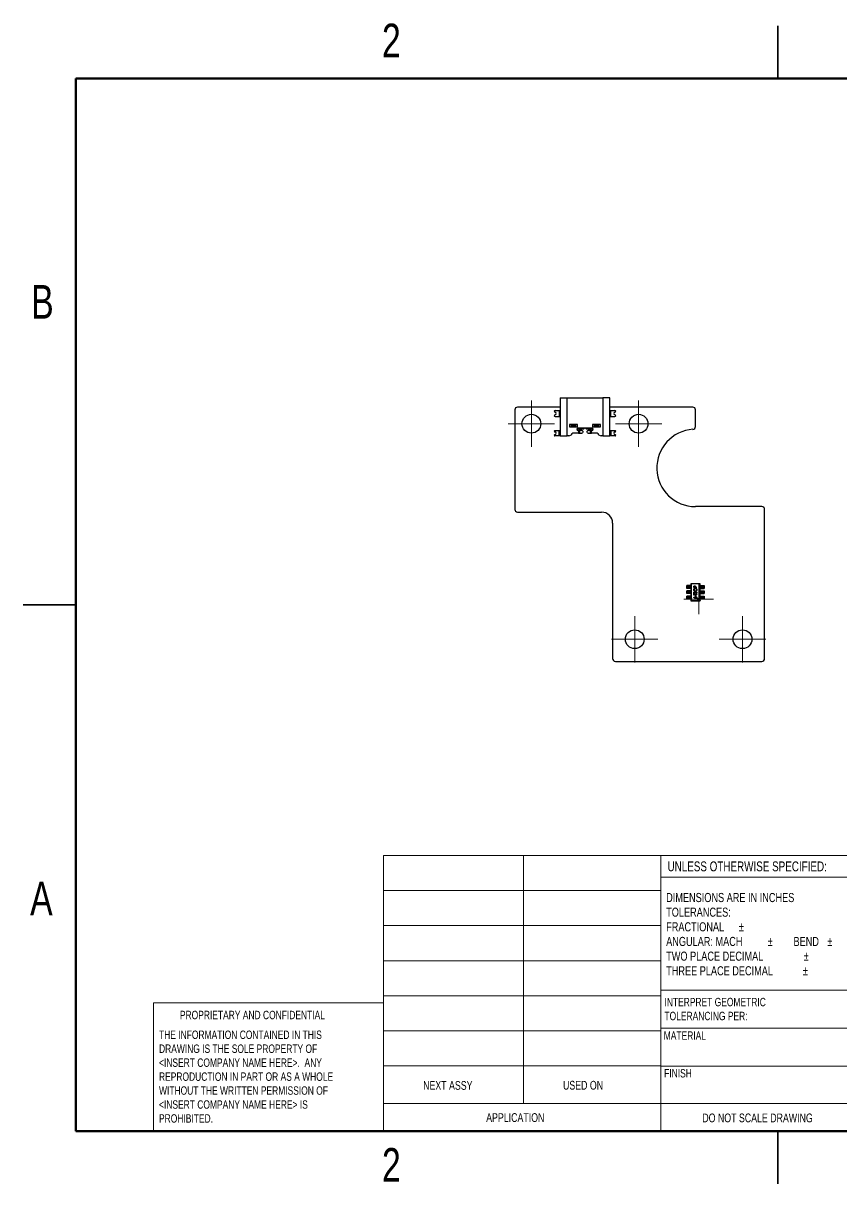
# Model space of a CAD drawing. Header units: millimetres. Extents: x 3 to 276, y 3 to 213.
# Drawn here: x 3.2 to 151.1, y 3.2 to 213.2 of the extents above; entities that cross this region are included whole.
import ezdxf

# ---------------------------------------------------------------- set-up
doc = ezdxf.new("R2010")
doc.units = ezdxf.units.MM
doc.styles.add('SLDTEXTSTYLE0', font='TXT', dxfattribs={"width": 0.75})

# ---------------------------------------------------------------- blocks, each defined once
blk = doc.blocks.new('SW_NOTE_0')
at = {"color": 0, "linetype": 'Continuous', "lineweight": 0, "char_height": 1.524, "attachment_point": 1, "style": 'SLDTEXTSTYLE0'}
for s, insert in [('INTERPRET GEOMETRIC', (0, 1.96)), ('TOLERANCING PER:', (0, -0.56))]:
    blk.add_mtext(s, dxfattribs=dict(at, insert=insert))
blk = doc.blocks.new('SW_NOTE_0_1')
at = {"color": 0, "linetype": 'Continuous', "lineweight": 0, "char_height": 1.651, "attachment_point": 1, "style": 'SLDTEXTSTYLE0'}
for s, insert in [('DIMENSIONS ARE IN INCHES', (0, 2.13)), ('TOLERANCES:', (0, -0.52)), ('FRACTIONAL', (0, -3.17)), ('%%p', (13.15, -3.17)), ('ANGULAR: MACH', (0, -5.82)), ('%%p', (18.37, -5.82)), ('BEND', (23.04, -5.82)), ('%%p', (29.16, -5.82)), ('TWO PLACE DECIMAL', (0, -8.48)), ('%%p', (24.88, -8.48)), ('THREE PLACE DECIMAL', (0, -11.13)), ('%%p', (24.73, -11.13))]:
    blk.add_mtext(s, dxfattribs=dict(at, insert=insert))
blk = doc.blocks.new('SW_NOTE_0_2')
at = {"color": 0, "linetype": 'Continuous', "lineweight": 0, "char_height": 1.524, "attachment_point": 1, "style": 'SLDTEXTSTYLE0'}
for s, insert in [('THE INFORMATION CONTAINED IN THIS', (0, 1.96)), ('DRAWING IS THE SOLE PROPERTY OF', (0, -0.56)), ('<INSERT COMPANY NAME HERE>.  ANY', (0, -3.08)), ('REPRODUCTION IN PART OR AS A WHOLE', (0, -5.61)), ('WITHOUT THE WRITTEN PERMISSION OF', (0, -8.13)), ('<INSERT COMPANY NAME HERE> IS', (0, -10.66)), ('PROHIBITED.', (0, -13.18))]:
    blk.add_mtext(s, dxfattribs=dict(at, insert=insert))
blk = doc.blocks.new('SW_CENTERMARKSYMBOL_0')
at = {"color": 0, "linetype": 'Continuous', "lineweight": 18}
for p, q in [((0, 2.5), (0, 2.675)), ((0, 0), (0, 2.5)), ((-2.5, 0), (-2.675, 0)), ((0, 0), (-2.5, 0)), ((0, 0), (0, -2.5)), ((0, 0), (2.5, 0)), ((2.5, 0), (2.675, 0)), ((0, -2.5), (0, -2.675))]:
    blk.add_line(p, q, dxfattribs=at)
blk = doc.blocks.new('SW_CENTERMARKSYMBOL_1')
at = {"color": 0, "linetype": 'Continuous', "lineweight": 18}
for p, q in [((0, 2.5), (0, 4.2)), ((0, 0), (0, 2.5)), ((-2.5, 0), (-4.2, 0)), ((0, 0), (-2.5, 0)), ((0, 0), (0, -2.5)), ((0, 0), (2.5, 0)), ((2.5, 0), (4.2, 0)), ((0, -2.5), (0, -4.2))]:
    blk.add_line(p, q, dxfattribs=at)
blk = doc.blocks.new('SW_CENTERMARKSYMBOL_2')
at = {"color": 0, "linetype": 'Continuous', "lineweight": 18}
for p, q in [((0, 2.5), (0, 4.2)), ((0, 0), (0, 2.5)), ((-2.5, 0), (-4.2, 0)), ((0, 0), (-2.5, 0)), ((0, 0), (0, -2.5)), ((0, 0), (2.5, 0)), ((2.5, 0), (4.2, 0)), ((0, -2.5), (0, -4.2))]:
    blk.add_line(p, q, dxfattribs=at)
blk = doc.blocks.new('SW_CENTERMARKSYMBOL_3')
at = {"color": 0, "linetype": 'Continuous', "lineweight": 18}
for p, q in [((0, 2.5), (0, 4.2)), ((0, 0), (0, 2.5)), ((-2.5, 0), (-4.2, 0)), ((0, 0), (-2.5, 0)), ((0, 0), (0, -2.5)), ((0, 0), (2.5, 0)), ((2.5, 0), (4.2, 0)), ((0, -2.5), (0, -4.2))]:
    blk.add_line(p, q, dxfattribs=at)
blk = doc.blocks.new('SW_CENTERMARKSYMBOL_4')
at = {"color": 0, "linetype": 'Continuous', "lineweight": 18}
for p, q in [((0, 2.5), (0, 4.2)), ((0, 0), (0, 2.5)), ((-2.5, 0), (-4.2, 0)), ((0, 0), (-2.5, 0)), ((0, 0), (0, -2.5)), ((0, 0), (2.5, 0)), ((2.5, 0), (4.2, 0)), ((0, -2.5), (0, -4.2))]:
    blk.add_line(p, q, dxfattribs=at)

msp = doc.modelspace()

# ---------------------------------------------------------------- linework, layer by layer
at = {"color": 7, "linetype": 'Continuous', "lineweight": 25}
for p, q in [((139.7, 212.72), (139.7, 203.2)), ((139.7, 203.2), (139.7, 212.72)), ((100.36, 145.41), (100.36, 138.51)), ((100.36, 145.41), (101.61, 145.41)), ((101.61, 138.51), (101.61, 145.41)), ((101.61, 145.41), (108.05, 145.41)), ((108.05, 145.41), (108.05, 138.51)), ((109.3, 145.41), (108.05, 145.41)), ((109.3, 138.51), (109.3, 145.41)), ((92.13, 143.21), (92.13, 125.21)), ((100.36, 143.71), (92.63, 143.71)), ((99.26, 142.96), (99.26, 142.95)), ((99.41, 143.11), (100.21, 143.11)), ((100.21, 142.01), (100.21, 143.11)), ((100.21, 143.11), (100.36, 143.11)), ((124.33, 143.71), (109.3, 143.71)), ((109.3, 143.11), (109.45, 143.11)), ((109.45, 143.11), (109.45, 142.01)), ((109.45, 143.11), (110.25, 143.11)), ((110.4, 142.95), (110.4, 142.96)), ((124.83, 140.19), (124.83, 143.21)), ((99.26, 142.16), (99.26, 142.16)), ((99.41, 142.01), (100.21, 142.01)), ((100.36, 142.01), (100.21, 142.01)), ((109.3, 142.01), (109.45, 142.01)), ((109.45, 142.01), (110.25, 142.01)), ((110.4, 142.16), (110.4, 142.16)), ((99.26, 139.33), (99.26, 139.36)), ((99.26, 138.61), (99.26, 138.63)), ((99.36, 139.46), (100.16, 139.46)), ((100.16, 138.51), (100.16, 139.46)), ((100.16, 139.46), (100.36, 139.46)), ((102.04, 140.56), (102.04, 140.16)), ((103.46, 140.56), (102.04, 140.56)), ((102.04, 140.16), (103.46, 140.16)), ((102.47, 138.86), (102.26, 138.65)), ((102.4, 140.16), (102.4, 140.56)), ((102.54, 140.56), (102.54, 140.16)), ((102.68, 140.56), (102.68, 140.16)), ((102.82, 140.16), (102.82, 140.56)), ((103.65, 139.01), (102.82, 139.01)), ((102.96, 140.56), (102.96, 140.16)), ((103.11, 140.56), (103.11, 140.16)), ((103.36, 139.81), (104.08, 139.81)), ((103.46, 140.16), (103.46, 140.56)), ((106.13, 139.91), (103.53, 139.91)), ((103.53, 139.51), (103.65, 139.51)), ((103.65, 139.51), (103.65, 139.01)), ((103.88, 139.51), (103.65, 139.51)), ((103.65, 139.01), (103.88, 139.01)), ((103.88, 139.01), (103.88, 139.51)), ((104.26, 139.51), (103.88, 139.51)), ((103.88, 139.01), (104.26, 139.01)), ((104.08, 139.91), (104.08, 139.81)), ((104.08, 139.81), (104.08, 139.91)), ((104.08, 139.81), (104.37, 139.81)), ((104.08, 139.81), (104.08, 139.81)), ((104.37, 139.81), (104.6, 139.81)), ((105.06, 139.81), (105.29, 139.81)), ((105.29, 139.81), (105.59, 139.81)), ((105.79, 139.51), (105.4, 139.51)), ((105.4, 139.01), (105.79, 139.01)), ((105.59, 139.91), (105.59, 139.81)), ((105.59, 139.81), (106.3, 139.81)), ((105.79, 139.51), (105.79, 139.01)), ((106.02, 139.51), (105.79, 139.51)), ((105.79, 139.01), (106.02, 139.01)), ((106.02, 139.01), (106.02, 139.51)), ((106.02, 139.51), (106.13, 139.51)), ((106.84, 139.01), (106.02, 139.01)), ((106.2, 140.56), (106.2, 140.16)), ((107.62, 140.56), (106.2, 140.56)), ((106.2, 140.16), (107.62, 140.16)), ((106.56, 140.16), (106.56, 140.56)), ((106.7, 140.56), (106.7, 140.16)), ((106.84, 140.56), (106.84, 140.16)), ((106.98, 140.16), (106.98, 140.56)), ((107.12, 140.56), (107.12, 140.16)), ((107.41, 138.65), (107.2, 138.86)), ((107.27, 140.56), (107.27, 140.16)), ((107.62, 140.16), (107.62, 140.56)), ((109.3, 139.46), (109.5, 139.46)), ((109.5, 139.46), (109.5, 138.51)), ((109.5, 139.46), (110.3, 139.46)), ((110.4, 139.36), (110.4, 139.33)), ((110.4, 138.63), (110.4, 138.61)), ((100.16, 138.51), (99.36, 138.51)), ((100.36, 138.51), (100.16, 138.51)), ((100.36, 138.51), (101.61, 138.51)), ((101.9, 138.51), (101.61, 138.51)), ((108.05, 138.51), (107.76, 138.51)), ((108.05, 138.51), (109.3, 138.51)), ((109.5, 138.51), (109.3, 138.51)), ((110.3, 138.51), (109.5, 138.51)), ((92.63, 124.71), (107.83, 124.71)), ((136.83, 125.71), (124.83, 125.71)), ((137.33, 98.21), (137.33, 125.21)), ((109.83, 122.71), (109.83, 98.21)), ((123.28, 110.91), (123.28, 111.41)), ((123.5, 111.41), (123.28, 111.41)), ((123.5, 110.91), (123.5, 111.41)), ((123.6, 111.41), (123.5, 111.41)), ((123.6, 110.91), (123.6, 111.41)), ((123.64, 111.41), (123.6, 111.41)), ((123.64, 110.91), (123.64, 111.41)), ((123.74, 111.41), (123.64, 111.41)), ((123.74, 110.91), (123.74, 111.41)), ((123.98, 111.41), (123.74, 111.41)), ((124.02, 111.72), (123.98, 111.76)), ((123.98, 111.76), (123.98, 108.66)), ((125.68, 111.76), (123.98, 111.76)), ((123.98, 110.91), (123.98, 111.41)), ((124.02, 111.72), (124.02, 108.69)), ((125.65, 111.72), (124.02, 111.72)), ((125.65, 111.72), (125.68, 111.76)), ((125.65, 108.69), (125.65, 111.72)), ((125.68, 108.66), (125.68, 111.76)), ((125.68, 111.41), (125.68, 110.91)), ((125.68, 111.41), (125.93, 111.41)), ((125.93, 111.41), (125.93, 110.91)), ((125.93, 111.41), (126.02, 111.41)), ((126.02, 111.41), (126.02, 110.91)), ((126.02, 111.41), (126.06, 111.41)), ((126.06, 111.41), (126.06, 110.91)), ((126.06, 111.41), (126.16, 111.41)), ((126.16, 111.41), (126.16, 110.91)), ((126.16, 111.41), (126.38, 111.41)), ((126.38, 111.41), (126.38, 110.91)), ((123.5, 110.91), (123.28, 110.91)), ((123.28, 109.96), (123.28, 110.46)), ((123.5, 110.46), (123.28, 110.46)), ((123.5, 109.96), (123.28, 109.96)), ((123.28, 109.01), (123.28, 109.51)), ((123.5, 109.51), (123.28, 109.51)), ((123.6, 110.91), (123.5, 110.91)), ((123.5, 109.96), (123.5, 110.46)), ((123.6, 110.46), (123.5, 110.46)), ((123.6, 109.96), (123.5, 109.96)), ((123.5, 109.01), (123.5, 109.51)), ((123.6, 109.51), (123.5, 109.51)), ((123.64, 110.91), (123.6, 110.91)), ((123.6, 109.96), (123.6, 110.46)), ((123.64, 110.46), (123.6, 110.46)), ((123.64, 109.96), (123.6, 109.96)), ((123.6, 109.01), (123.6, 109.51)), ((123.64, 109.51), (123.6, 109.51)), ((123.74, 110.91), (123.64, 110.91)), ((123.64, 109.96), (123.64, 110.46)), ((123.74, 110.46), (123.64, 110.46)), ((123.74, 109.96), (123.64, 109.96)), ((123.64, 109.01), (123.64, 109.51)), ((123.74, 109.51), (123.64, 109.51)), ((123.98, 110.91), (123.74, 110.91)), ((123.74, 109.96), (123.74, 110.46)), ((123.98, 110.46), (123.74, 110.46)), ((123.98, 109.96), (123.74, 109.96)), ((123.74, 109.01), (123.74, 109.51)), ((123.98, 109.51), (123.74, 109.51)), ((123.98, 109.96), (123.98, 110.46)), ((123.98, 109.01), (123.98, 109.51)), ((124.51, 109.29), (124.54, 109.33)), ((124.75, 109.14), (124.51, 109.29)), ((124.52, 111.05), (124.52, 111.15)), ((125.05, 111.05), (124.52, 111.05)), ((124.52, 109.96), (124.58, 109.96)), ((124.52, 109.69), (124.52, 109.96)), ((124.58, 109.69), (124.52, 109.69)), ((124.54, 109.33), (124.75, 109.19)), ((124.58, 111.19), (124.58, 111.1)), ((124.58, 111.1), (124.75, 111.1)), ((124.58, 109.96), (124.58, 109.85)), ((124.58, 109.85), (125.05, 109.85)), ((125.05, 109.8), (124.58, 109.8)), ((124.58, 109.8), (124.58, 109.69)), ((124.6, 110.3), (124.63, 110.25)), ((124.75, 111.1), (124.76, 111.19)), ((124.81, 111.14), (124.81, 111.1)), ((124.81, 111.1), (125.05, 111.1)), ((124.82, 109.46), (124.82, 109.66)), ((124.82, 109.66), (124.88, 109.66)), ((124.88, 109.46), (124.82, 109.46)), ((124.88, 109.66), (124.88, 109.46)), ((124.95, 109.99), (124.92, 110.04)), ((125.05, 111.1), (125.05, 111.05)), ((125.05, 109.85), (125.05, 109.8)), ((125.68, 110.91), (125.93, 110.91)), ((125.68, 110.46), (125.68, 109.96)), ((125.68, 110.46), (125.93, 110.46)), ((125.68, 109.96), (125.93, 109.96)), ((125.68, 109.51), (125.68, 109.01)), ((125.68, 109.51), (125.93, 109.51)), ((125.93, 110.91), (126.02, 110.91)), ((125.93, 110.46), (125.93, 109.96)), ((125.93, 110.46), (126.02, 110.46)), ((125.93, 109.96), (126.02, 109.96)), ((125.93, 109.51), (125.93, 109.01)), ((125.93, 109.51), (126.02, 109.51)), ((126.02, 110.91), (126.06, 110.91)), ((126.02, 110.46), (126.02, 109.96)), ((126.02, 110.46), (126.06, 110.46)), ((126.02, 109.96), (126.06, 109.96)), ((126.02, 109.51), (126.02, 109.01)), ((126.02, 109.51), (126.06, 109.51)), ((126.06, 110.91), (126.16, 110.91)), ((126.06, 110.46), (126.06, 109.96)), ((126.06, 110.46), (126.16, 110.46)), ((126.06, 109.96), (126.16, 109.96)), ((126.06, 109.51), (126.06, 109.01)), ((126.06, 109.51), (126.16, 109.51)), ((126.16, 110.91), (126.38, 110.91)), ((126.16, 110.46), (126.16, 109.96)), ((126.16, 110.46), (126.38, 110.46)), ((126.16, 109.96), (126.38, 109.96)), ((126.16, 109.51), (126.16, 109.01)), ((126.16, 109.51), (126.38, 109.51)), ((126.38, 110.46), (126.38, 109.96)), ((126.38, 109.51), (126.38, 109.01)), ((3.17, 107.95), (12.7, 107.95)), ((12.7, 107.95), (3.17, 107.95)), ((123.5, 109.01), (123.28, 109.01)), ((123.6, 109.01), (123.5, 109.01)), ((123.64, 109.01), (123.6, 109.01)), ((123.74, 109.01), (123.64, 109.01)), ((123.98, 109.01), (123.74, 109.01)), ((124.02, 108.69), (123.98, 108.66)), ((123.98, 108.66), (125.68, 108.66)), ((124.02, 108.69), (125.65, 108.69)), ((125.65, 108.69), (125.68, 108.66)), ((125.68, 109.01), (125.93, 109.01)), ((125.93, 109.01), (126.02, 109.01)), ((126.02, 109.01), (126.06, 109.01)), ((126.06, 109.01), (126.16, 109.01)), ((126.16, 109.01), (126.38, 109.01)), ((110.33, 97.71), (136.83, 97.71)), ((139.7, 3.17), (139.7, 12.7)), ((139.7, 12.7), (139.7, 3.17))]:
    msp.add_line(p, q, dxfattribs=at)
at = {"color": 7, "linetype": 'Continuous', "lineweight": 50}
for p, q in [((12.7, 12.7), (12.7, 203.2)), ((12.7, 203.2), (266.7, 203.2)), ((266.7, 12.7), (12.7, 12.7))]:
    msp.add_line(p, q, dxfattribs=at)
at = {"color": 7, "linetype": 'Continuous', "lineweight": 18}
for p, q in [((68.35, 62.59), (266.7, 62.59)), ((68.35, 12.7), (68.35, 62.59)), ((93.7, 62.59), (93.7, 17.69)), ((118.57, 12.7), (118.57, 62.59)), ((153.55, 58.67), (118.57, 58.67)), ((68.35, 56.24), (118.57, 56.24)), ((68.35, 49.89), (118.57, 49.89)), ((68.35, 43.54), (118.57, 43.54)), ((118.57, 38.19), (153.66, 38.19)), ((26.77, 12.7), (26.77, 35.92)), ((68.35, 35.92), (26.77, 35.92)), ((68.35, 37.19), (118.57, 37.19)), ((68.35, 30.84), (118.57, 30.84)), ((118.57, 31.34), (153.66, 31.34)), ((68.35, 24.49), (118.57, 24.49)), ((118.57, 24.48), (153.55, 24.48)), ((68.35, 17.69), (153.55, 17.69))]:
    msp.add_line(p, q, dxfattribs=at)
at = {"color": 7, "linetype": 'Continuous', "lineweight": 25, "flags": 128}
for points in [[(104.26, 139.51), (104.33, 139.49), (104.38, 139.43), (104.41, 139.35), (104.43, 139.26), (104.41, 139.16), (104.38, 139.08), (104.33, 139.02), (104.26, 139.01)], [(105.4, 139.01), (105.34, 139.02), (105.28, 139.08), (105.25, 139.16), (105.24, 139.26), (105.25, 139.35), (105.28, 139.43), (105.34, 139.49), (105.4, 139.51)]]:
    msp.add_lwpolyline(points, dxfattribs=at)
at = {"color": 7, "linetype": 'Continuous', "lineweight": 25}
for centre, radius in [((95.13, 140.71), 1.7), ((114.53, 140.71), 1.7), ((125.4, 108.94), 0.175), ((113.83, 101.71), 1.7), ((133.33, 101.71), 1.7)]:
    msp.add_circle(centre, radius, dxfattribs=at)
for centre, radius, start, end in [((92.63, 143.21), 0.5, 90, 180), ((99.41, 142.96), 0.15, 90, 180), ((99.41, 142.95), 0.15, 180, 262.8192), ((99.36, 142.56), 0.25, 277.1808, 82.8192), ((110.3, 142.56), 0.25, 97.1808, 262.8192), ((110.25, 142.96), 0.15, 0, 90), ((110.25, 142.95), 0.15, 277.1808, 0), ((124.33, 143.21), 0.5, 0, 90), ((99.41, 142.16), 0.15, 97.1808, 180), ((99.41, 142.16), 0.15, 180, 270), ((110.25, 142.16), 0.15, 270, 0), ((110.25, 142.16), 0.15, 0, 82.8192), ((99.36, 139.36), 0.1, 90, 180), ((99.36, 139.33), 0.1, 180, 270), ((99.36, 138.63), 0.1, 90, 180), ((99.36, 138.61), 0.1, 180, 270), ((99.36, 138.98), 0.25, 270, 90), ((101.9, 139.01), 0.5, 270, 315), ((102.82, 138.51), 0.5, 90, 135), ((103.53, 139.71), 0.2, 90, 270), ((104.35, 139.92), 0.118, 282.7189, 352.7369), ((104.58, 139.92), 0.118, 282.7189, 352.7369), ((105.08, 139.92), 0.118, 187.2631, 257.2811), ((105.31, 139.92), 0.118, 187.2631, 257.2811), ((106.13, 139.71), 0.2, 270, 90), ((106.84, 138.51), 0.5, 45, 90), ((107.76, 139.01), 0.5, 225, 270), ((110.3, 138.98), 0.25, 90, 270), ((110.3, 139.36), 0.1, 0, 90), ((110.3, 139.33), 0.1, 270, 0), ((110.3, 138.63), 0.1, 0, 90), ((110.3, 138.61), 0.1, 270, 0), ((124.83, 132.71), 7, 93.8226, 270), ((124.33, 140.19), 0.5, 273.8226, 0), ((92.63, 125.21), 0.5, 180, 270), ((107.83, 122.71), 2, 0, 90), ((136.83, 125.21), 0.5, 0, 90), ((110.33, 98.21), 0.5, 180, 270), ((136.83, 98.21), 0.5, 270, 0)]:
    msp.add_arc(centre, radius, start, end, dxfattribs=at)
for points, knots in [([(124.53, 111.27), (124.53, 111.28), (124.53, 111.29), (124.54, 111.3), (124.54, 111.31), (124.55, 111.32), (124.55, 111.32), (124.56, 111.33), (124.57, 111.34), (124.58, 111.35), (124.59, 111.35), (124.6, 111.36), (124.61, 111.36), (124.62, 111.37), (124.63, 111.37), (124.64, 111.37), (124.65, 111.38), (124.66, 111.38), (124.67, 111.38)], [0, 0, 0, 0, 0.062481, 0.12349, 0.183411, 0.243153, 0.302127, 0.36171, 0.421842, 0.482932, 0.544552, 0.605681, 0.66768, 0.729984, 0.794551, 0.860346, 0.928907, 1, 1, 1, 1]), ([(124.67, 111.33), (124.66, 111.33), (124.65, 111.33), (124.64, 111.32), (124.63, 111.32), (124.62, 111.31), (124.61, 111.31), (124.6, 111.3), (124.59, 111.29), (124.59, 111.28), (124.58, 111.27), (124.58, 111.26), (124.58, 111.25), (124.58, 111.24), (124.58, 111.23), (124.58, 111.22), (124.58, 111.21), (124.58, 111.2), (124.58, 111.19)], [0, 0, 0, 0, 0.070044, 0.139238, 0.208197, 0.279173, 0.349987, 0.418354, 0.48761, 0.557411, 0.59533, 0.637964, 0.685913, 0.738185, 0.796103, 0.858517, 0.926658, 1, 1, 1, 1]), ([(124.67, 111.38), (124.67, 111.38), (124.68, 111.38), (124.69, 111.37), (124.7, 111.37), (124.71, 111.37), (124.72, 111.36), (124.73, 111.36), (124.74, 111.35), (124.75, 111.35), (124.76, 111.34), (124.77, 111.33), (124.78, 111.32), (124.78, 111.31), (124.79, 111.3), (124.79, 111.29), (124.8, 111.28), (124.8, 111.27), (124.8, 111.27)], [0, 0, 0, 0, 0.070119, 0.137192, 0.202016, 0.264631, 0.326117, 0.38601, 0.445812, 0.505298, 0.564633, 0.624283, 0.683902, 0.743953, 0.805388, 0.868388, 0.933084, 1, 1, 1, 1]), ([(124.76, 111.19), (124.76, 111.19), (124.76, 111.2), (124.75, 111.22), (124.75, 111.23), (124.75, 111.24), (124.75, 111.25), (124.75, 111.26), (124.75, 111.27), (124.75, 111.27), (124.74, 111.28), (124.73, 111.3), (124.72, 111.31), (124.71, 111.31), (124.7, 111.32), (124.69, 111.32), (124.68, 111.33), (124.67, 111.33), (124.67, 111.33)], [0, 0, 0, 0, 0.072538, 0.140034, 0.202496, 0.260575, 0.313228, 0.361583, 0.404878, 0.444127, 0.5164, 0.586507, 0.655085, 0.724384, 0.793974, 0.861638, 0.930111, 1, 1, 1, 1]), ([(124.51, 110.66), (124.51, 110.67), (124.51, 110.69), (124.51, 110.72), (124.52, 110.74), (124.53, 110.77), (124.54, 110.79), (124.55, 110.82), (124.57, 110.84), (124.59, 110.86), (124.61, 110.88), (124.63, 110.9), (124.66, 110.91), (124.68, 110.92), (124.7, 110.93), (124.73, 110.94), (124.76, 110.94), (124.78, 110.94), (124.79, 110.94)], [0, 0, 0, 0, 0.06657, 0.130749, 0.193413, 0.254989, 0.316114, 0.377262, 0.439401, 0.502971, 0.566525, 0.628231, 0.689091, 0.749345, 0.81017, 0.87161, 0.934869, 1, 1, 1, 1]), ([(124.79, 110.39), (124.78, 110.39), (124.77, 110.39), (124.75, 110.39), (124.73, 110.39), (124.72, 110.39), (124.7, 110.4), (124.68, 110.41), (124.67, 110.41), (124.65, 110.42), (124.63, 110.43), (124.62, 110.44), (124.6, 110.45), (124.59, 110.47), (124.58, 110.48), (124.57, 110.49), (124.56, 110.51), (124.55, 110.52), (124.54, 110.54), (124.53, 110.55), (124.52, 110.57), (124.52, 110.59), (124.51, 110.61), (124.51, 110.62), (124.51, 110.64), (124.51, 110.65), (124.51, 110.66)], [0, 0, 0, 0, 0.043209, 0.085873, 0.12812, 0.170152, 0.211918, 0.253753, 0.296006, 0.338443, 0.381015, 0.42282, 0.464089, 0.505126, 0.545975, 0.586985, 0.628339, 0.670084, 0.711992, 0.753039, 0.794049, 0.834886, 0.875498, 0.916547, 0.958004, 1, 1, 1, 1]), ([(124.51, 110.16), (124.51, 110.16), (124.51, 110.17), (124.51, 110.19), (124.52, 110.21), (124.53, 110.22), (124.53, 110.24), (124.54, 110.24), (124.55, 110.25), (124.56, 110.26), (124.57, 110.27), (124.58, 110.28), (124.59, 110.29), (124.6, 110.29), (124.6, 110.3)], [0, 0, 0, 0, 0.107233, 0.213252, 0.31883, 0.426794, 0.483646, 0.543604, 0.608308, 0.677127, 0.750686, 0.828713, 0.91219, 1, 1, 1, 1]), ([(124.63, 110.03), (124.63, 110.03), (124.62, 110.03), (124.6, 110.03), (124.59, 110.03), (124.57, 110.04), (124.56, 110.05), (124.54, 110.06), (124.53, 110.08), (124.53, 110.09), (124.52, 110.11), (124.51, 110.12), (124.51, 110.14), (124.51, 110.15), (124.51, 110.16)], [0, 0, 0, 0, 0.083785, 0.16578, 0.24628, 0.327461, 0.408797, 0.489715, 0.571376, 0.655523, 0.741019, 0.826547, 0.911989, 1, 1, 1, 1]), ([(124.52, 111.15), (124.52, 111.16), (124.52, 111.17), (124.52, 111.19), (124.52, 111.21), (124.53, 111.23), (124.53, 111.24), (124.53, 111.25), (124.53, 111.27), (124.53, 111.27), (124.53, 111.27)], [0, 0, 0, 0, 0.176956, 0.339055, 0.486318, 0.618781, 0.735619, 0.838742, 0.926457, 1, 1, 1, 1]), ([(124.79, 110.89), (124.78, 110.89), (124.77, 110.89), (124.76, 110.89), (124.74, 110.89), (124.73, 110.89), (124.71, 110.88), (124.7, 110.88), (124.69, 110.87), (124.67, 110.86), (124.66, 110.86), (124.65, 110.85), (124.64, 110.84), (124.63, 110.83), (124.62, 110.82), (124.61, 110.8), (124.6, 110.79), (124.59, 110.78), (124.59, 110.77), (124.58, 110.75), (124.58, 110.74), (124.57, 110.72), (124.57, 110.71), (124.57, 110.69), (124.56, 110.68), (124.56, 110.67), (124.56, 110.66)], [0, 0, 0, 0, 0.042915, 0.08513, 0.126473, 0.167453, 0.207976, 0.248249, 0.28875, 0.32967, 0.370537, 0.411129, 0.451819, 0.492406, 0.533486, 0.575263, 0.617441, 0.660672, 0.70394, 0.746868, 0.789079, 0.831104, 0.873238, 0.915166, 0.957381, 1, 1, 1, 1]), ([(124.56, 110.66), (124.56, 110.66), (124.56, 110.65), (124.57, 110.63), (124.57, 110.62), (124.57, 110.6), (124.58, 110.59), (124.58, 110.58), (124.59, 110.56), (124.59, 110.55), (124.6, 110.53), (124.61, 110.52), (124.62, 110.51), (124.63, 110.5), (124.64, 110.49), (124.65, 110.48), (124.66, 110.47), (124.68, 110.46), (124.69, 110.46), (124.7, 110.45), (124.72, 110.44), (124.73, 110.44), (124.74, 110.44), (124.76, 110.43), (124.77, 110.43), (124.78, 110.43), (124.79, 110.43)], [0, 0, 0, 0, 0.042023, 0.083645, 0.124984, 0.166247, 0.207702, 0.249631, 0.291742, 0.334743, 0.37746, 0.419556, 0.461044, 0.502096, 0.542891, 0.583801, 0.624864, 0.666225, 0.707399, 0.748557, 0.789655, 0.83074, 0.87207, 0.913993, 0.956498, 1, 1, 1, 1]), ([(124.63, 110.25), (124.63, 110.25), (124.62, 110.25), (124.61, 110.24), (124.6, 110.23), (124.6, 110.22), (124.59, 110.22), (124.59, 110.21), (124.58, 110.21), (124.58, 110.2), (124.57, 110.19), (124.57, 110.18), (124.56, 110.16), (124.56, 110.16), (124.56, 110.15)], [0, 0, 0, 0, 0.098469, 0.189629, 0.274184, 0.352183, 0.423199, 0.488551, 0.548473, 0.60144, 0.701198, 0.799592, 0.898545, 1, 1, 1, 1]), ([(124.56, 110.15), (124.56, 110.15), (124.56, 110.13), (124.57, 110.12), (124.57, 110.11), (124.58, 110.09), (124.59, 110.09), (124.6, 110.08), (124.62, 110.07), (124.63, 110.07), (124.63, 110.07)], [0, 0, 0, 0, 0.143073, 0.275903, 0.402371, 0.528414, 0.650356, 0.765895, 0.880774, 1, 1, 1, 1]), ([(124.63, 110.07), (124.63, 110.07), (124.64, 110.07), (124.65, 110.08), (124.66, 110.08), (124.66, 110.08), (124.67, 110.09), (124.68, 110.09), (124.69, 110.1), (124.7, 110.11), (124.7, 110.11)], [0, 0, 0, 0, 0.107285, 0.214746, 0.322939, 0.434116, 0.553412, 0.686073, 0.834256, 1, 1, 1, 1]), ([(124.71, 110.06), (124.71, 110.05), (124.7, 110.05), (124.7, 110.04), (124.69, 110.04), (124.68, 110.03), (124.67, 110.03), (124.65, 110.03), (124.64, 110.03), (124.64, 110.03), (124.63, 110.03)], [0, 0, 0, 0, 0.1335068, 0.262559, 0.3882644, 0.5126674, 0.6337223, 0.7553939, 0.8775529, 1, 1, 1, 1]), ([(124.7, 110.11), (124.7, 110.11), (124.7, 110.11), (124.71, 110.12), (124.71, 110.12), (124.72, 110.13), (124.73, 110.14), (124.73, 110.15), (124.74, 110.17), (124.75, 110.17), (124.75, 110.18)], [0, 0, 0, 0, 0.052594, 0.124952, 0.218094, 0.333502, 0.468789, 0.624938, 0.801683, 1, 1, 1, 1]), ([(124.79, 110.14), (124.78, 110.14), (124.77, 110.13), (124.76, 110.11), (124.75, 110.1), (124.74, 110.09), (124.73, 110.08), (124.73, 110.07), (124.72, 110.06), (124.72, 110.06), (124.71, 110.06)], [0, 0, 0, 0, 0.1815353, 0.3470817, 0.4955678, 0.6283573, 0.7455197, 0.8458308, 0.9307818, 1, 1, 1, 1]), ([(124.75, 110.18), (124.76, 110.19), (124.76, 110.2), (124.78, 110.21), (124.79, 110.23), (124.8, 110.24), (124.81, 110.25), (124.82, 110.26), (124.83, 110.27), (124.85, 110.28), (124.86, 110.29), (124.88, 110.3), (124.9, 110.3), (124.92, 110.3), (124.92, 110.3)], [0, 0, 0, 0, 0.096972, 0.187773, 0.272396, 0.351321, 0.424335, 0.491909, 0.554233, 0.611268, 0.716348, 0.81454, 0.908495, 1, 1, 1, 1]), ([(124.75, 109.24), (124.75, 109.25), (124.75, 109.26), (124.75, 109.28), (124.75, 109.29), (124.76, 109.31), (124.76, 109.32), (124.77, 109.33), (124.78, 109.34), (124.79, 109.36), (124.8, 109.37), (124.82, 109.38), (124.83, 109.38), (124.84, 109.39), (124.86, 109.4), (124.87, 109.4), (124.89, 109.4), (124.9, 109.4), (124.9, 109.4)], [0, 0, 0, 0, 0.065231, 0.128405, 0.190067, 0.250943, 0.311546, 0.372863, 0.435024, 0.499072, 0.563091, 0.62551, 0.68668, 0.747283, 0.808563, 0.870742, 0.934341, 1, 1, 1, 1]), ([(124.75, 109.19), (124.75, 109.2), (124.75, 109.22), (124.75, 109.24), (124.75, 109.24)], [0, 0, 0, 0, 0.512659, 1, 1, 1, 1]), ([(124.79, 110.94), (124.8, 110.94), (124.82, 110.94), (124.84, 110.94), (124.87, 110.93), (124.9, 110.92), (124.92, 110.91), (124.94, 110.9), (124.96, 110.88), (124.99, 110.86), (125, 110.84), (125.02, 110.82), (125.03, 110.8), (125.05, 110.77), (125.06, 110.75), (125.06, 110.72), (125.07, 110.69), (125.07, 110.67), (125.07, 110.66)], [0, 0, 0, 0, 0.0652265, 0.128569, 0.1903204, 0.251378, 0.3123875, 0.3737887, 0.4364312, 0.5005668, 0.5646868, 0.6271355, 0.6884554, 0.7492457, 0.8101552, 0.8716709, 0.9347735, 1, 1, 1, 1]), ([(125.01, 110.66), (125.01, 110.67), (125.01, 110.68), (125.01, 110.69), (125.01, 110.71), (125, 110.72), (125, 110.74), (125, 110.75), (124.99, 110.77), (124.98, 110.78), (124.97, 110.79), (124.97, 110.81), (124.96, 110.82), (124.95, 110.83), (124.94, 110.84), (124.93, 110.85), (124.91, 110.86), (124.9, 110.86), (124.89, 110.87), (124.88, 110.88), (124.86, 110.88), (124.85, 110.89), (124.83, 110.89), (124.82, 110.89), (124.8, 110.89), (124.79, 110.89), (124.79, 110.89)], [0, 0, 0, 0, 0.043633, 0.086538, 0.129177, 0.171436, 0.213416, 0.255266, 0.297369, 0.339941, 0.382347, 0.423953, 0.464871, 0.505572, 0.546003, 0.586568, 0.627065, 0.668271, 0.709549, 0.750428, 0.791096, 0.832027, 0.873136, 0.914611, 0.956956, 1, 1, 1, 1]), ([(124.79, 110.43), (124.8, 110.43), (124.81, 110.43), (124.83, 110.44), (124.86, 110.44), (124.88, 110.45), (124.9, 110.46), (124.91, 110.47), (124.93, 110.48), (124.95, 110.5), (124.96, 110.52), (124.98, 110.54), (124.99, 110.55), (125, 110.57), (125, 110.6), (125.01, 110.62), (125.01, 110.64), (125.01, 110.65), (125.01, 110.66)], [0, 0, 0, 0, 0.064504, 0.126899, 0.187747, 0.24815, 0.308586, 0.369583, 0.431827, 0.49618, 0.560668, 0.623504, 0.68526, 0.746537, 0.808327, 0.870486, 0.934317, 1, 1, 1, 1]), ([(125.07, 110.66), (125.07, 110.65), (125.07, 110.64), (125.06, 110.61), (125.06, 110.58), (125.05, 110.56), (125.03, 110.53), (125.02, 110.51), (125, 110.49), (124.99, 110.47), (124.97, 110.45), (124.94, 110.43), (124.92, 110.42), (124.9, 110.41), (124.87, 110.4), (124.85, 110.39), (124.82, 110.39), (124.8, 110.39), (124.79, 110.39)], [0, 0, 0, 0, 0.065819, 0.129747, 0.192072, 0.253459, 0.31457, 0.37628, 0.439026, 0.503267, 0.567493, 0.629705, 0.691, 0.751452, 0.812004, 0.87315, 0.935635, 1, 1, 1, 1]), ([(124.87, 110.24), (124.87, 110.24), (124.86, 110.23), (124.85, 110.22), (124.84, 110.21), (124.83, 110.2), (124.82, 110.19), (124.81, 110.17), (124.8, 110.16), (124.79, 110.15), (124.79, 110.14)], [0, 0, 0, 0, 0.090279, 0.18953, 0.299198, 0.418926, 0.548376, 0.688136, 0.839084, 1, 1, 1, 1]), ([(124.8, 111.27), (124.8, 111.27), (124.8, 111.26), (124.8, 111.25), (124.81, 111.23), (124.81, 111.22), (124.81, 111.2), (124.81, 111.18), (124.81, 111.16), (124.81, 111.14), (124.81, 111.14)], [0, 0, 0, 0, 0.075173, 0.164746, 0.268017, 0.385912, 0.517789, 0.663691, 0.824413, 1, 1, 1, 1]), ([(124.91, 109.35), (124.9, 109.35), (124.9, 109.35), (124.89, 109.35), (124.88, 109.35), (124.87, 109.35), (124.86, 109.34), (124.85, 109.33), (124.84, 109.33), (124.83, 109.32), (124.82, 109.31), (124.82, 109.3), (124.81, 109.29), (124.81, 109.28), (124.81, 109.27), (124.8, 109.26), (124.8, 109.25), (124.8, 109.24), (124.8, 109.23)], [0, 0, 0, 0, 0.061138, 0.119994, 0.178225, 0.236256, 0.294929, 0.354716, 0.41673, 0.480664, 0.545832, 0.609758, 0.672971, 0.736017, 0.799839, 0.864775, 0.931088, 1, 1, 1, 1]), ([(124.8, 109.23), (124.8, 109.23), (124.8, 109.22), (124.8, 109.21), (124.81, 109.2), (124.81, 109.19), (124.81, 109.18), (124.82, 109.17), (124.82, 109.16), (124.83, 109.15), (124.84, 109.15), (124.85, 109.14), (124.86, 109.14), (124.87, 109.13), (124.88, 109.13), (124.89, 109.13), (124.9, 109.12), (124.9, 109.12), (124.91, 109.12)], [0, 0, 0, 0, 0.0705993, 0.1379009, 0.2031962, 0.2667897, 0.3291064, 0.3906535, 0.4526531, 0.515748, 0.5779263, 0.63893, 0.6983507, 0.757296, 0.8163938, 0.8762669, 0.9368171, 1, 1, 1, 1]), ([(124.92, 110.26), (124.92, 110.26), (124.91, 110.26), (124.9, 110.25), (124.88, 110.25), (124.87, 110.24), (124.87, 110.24)], [0, 0, 0, 0, 0.234723, 0.477158, 0.728556, 1, 1, 1, 1]), ([(124.9, 109.4), (124.91, 109.4), (124.93, 109.4), (124.95, 109.4), (124.97, 109.39), (124.99, 109.38), (125, 109.37), (125.02, 109.36), (125.03, 109.34), (125.04, 109.32), (125.05, 109.3), (125.06, 109.28), (125.07, 109.26), (125.07, 109.24), (125.07, 109.24)], [0, 0, 0, 0, 0.085948, 0.169125, 0.250399, 0.33229, 0.413364, 0.494172, 0.576022, 0.660757, 0.745783, 0.830044, 0.914028, 1, 1, 1, 1]), ([(125.07, 109.24), (125.07, 109.23), (125.07, 109.22), (125.06, 109.19), (125.05, 109.17), (125.05, 109.16), (125.03, 109.14), (125.02, 109.12), (125, 109.11), (124.99, 109.1), (124.97, 109.09), (124.95, 109.08), (124.93, 109.08), (124.91, 109.08), (124.9, 109.08)], [0, 0, 0, 0, 0.084335, 0.167052, 0.249566, 0.33274, 0.415915, 0.497828, 0.580373, 0.6646, 0.749467, 0.83251, 0.915639, 1, 1, 1, 1]), ([(125.01, 109.24), (125.01, 109.24), (125.01, 109.25), (125.01, 109.26), (125.01, 109.27), (125, 109.28), (125, 109.29), (124.99, 109.3), (124.99, 109.31), (124.98, 109.32), (124.97, 109.33), (124.97, 109.34), (124.96, 109.34), (124.95, 109.35), (124.94, 109.35), (124.93, 109.35), (124.92, 109.35), (124.91, 109.35), (124.91, 109.35)], [0, 0, 0, 0, 0.067962, 0.133283, 0.197835, 0.260892, 0.323377, 0.38635, 0.449638, 0.514795, 0.57924, 0.641814, 0.701359, 0.760727, 0.819222, 0.878716, 0.938147, 1, 1, 1, 1]), ([(124.91, 109.12), (124.91, 109.12), (124.92, 109.12), (124.93, 109.13), (124.94, 109.13), (124.95, 109.13), (124.96, 109.14), (124.97, 109.14), (124.97, 109.15), (124.98, 109.16), (124.99, 109.17), (124.99, 109.17), (125, 109.18), (125, 109.19), (125.01, 109.2), (125.01, 109.22), (125.01, 109.23), (125.01, 109.23), (125.01, 109.24)], [0, 0, 0, 0, 0.061842, 0.121262, 0.180746, 0.239231, 0.298308, 0.358183, 0.420359, 0.484792, 0.549938, 0.613718, 0.676681, 0.739154, 0.8022, 0.86674, 0.93205, 1, 1, 1, 1]), ([(124.92, 110.3), (124.93, 110.3), (124.94, 110.3), (124.95, 110.3), (124.96, 110.3), (124.98, 110.29), (124.99, 110.29), (125, 110.28), (125.01, 110.27), (125.02, 110.26), (125.03, 110.25), (125.04, 110.24), (125.05, 110.22), (125.06, 110.21), (125.06, 110.2), (125.06, 110.18), (125.07, 110.17), (125.07, 110.16), (125.07, 110.15)], [0, 0, 0, 0, 0.061484, 0.121775, 0.18092, 0.240256, 0.300114, 0.361146, 0.423501, 0.488669, 0.553954, 0.617581, 0.680238, 0.742187, 0.804663, 0.868259, 0.93302, 1, 1, 1, 1]), ([(125.01, 110.15), (125.01, 110.16), (125.01, 110.17), (125.01, 110.18), (125.01, 110.19), (125, 110.21), (124.99, 110.22), (124.99, 110.23), (124.98, 110.24), (124.97, 110.24), (124.96, 110.25), (124.95, 110.25), (124.93, 110.26), (124.93, 110.26), (124.92, 110.26)], [0, 0, 0, 0, 0.0912636, 0.1809303, 0.2700882, 0.3601561, 0.4483425, 0.5326658, 0.6138337, 0.6939815, 0.772716, 0.8493352, 0.9239673, 1, 1, 1, 1]), ([(124.92, 110.04), (124.93, 110.04), (124.94, 110.05), (124.96, 110.06), (124.98, 110.08), (124.99, 110.09), (125, 110.11), (125.01, 110.12), (125.01, 110.14), (125.01, 110.15), (125.01, 110.15)], [0, 0, 0, 0, 0.159004, 0.304646, 0.438547, 0.562322, 0.677433, 0.786897, 0.893611, 1, 1, 1, 1]), ([(125.07, 110.15), (125.07, 110.15), (125.07, 110.14), (125.06, 110.13), (125.06, 110.12), (125.06, 110.11), (125.06, 110.1), (125.05, 110.08), (125.05, 110.07), (125.04, 110.06), (125.03, 110.05), (125.02, 110.05), (125.01, 110.04), (125, 110.03), (124.99, 110.02), (124.98, 110.01), (124.97, 110), (124.96, 109.99), (124.95, 109.99)], [0, 0, 0, 0, 0.057208, 0.113696, 0.169178, 0.224159, 0.27872, 0.333794, 0.389241, 0.445822, 0.503704, 0.564294, 0.627975, 0.695038, 0.765373, 0.839611, 0.917538, 1, 1, 1, 1]), ([(124.9, 109.08), (124.9, 109.08), (124.89, 109.08), (124.87, 109.08), (124.85, 109.08), (124.84, 109.09), (124.83, 109.09), (124.82, 109.1), (124.81, 109.1), (124.8, 109.11), (124.79, 109.11), (124.78, 109.12), (124.76, 109.13), (124.76, 109.13), (124.75, 109.14)], [0, 0, 0, 0, 0.097818, 0.199726, 0.305276, 0.415811, 0.474472, 0.537274, 0.603657, 0.674299, 0.749834, 0.828598, 0.912378, 1, 1, 1, 1])]:
    msp.add_open_spline(points, degree=3, knots=knots, dxfattribs=at)

# ---------------------------------------------------------------- block references
at = {"color": 7, "linetype": 'Continuous', "lineweight": 0}
for name, p in [('SW_CENTERMARKSYMBOL_4', (95.13, 140.71)), ('SW_CENTERMARKSYMBOL_3', (114.53, 140.71)), ('SW_CENTERMARKSYMBOL_0', (125.4, 108.94)), ('SW_CENTERMARKSYMBOL_2', (113.83, 101.71)), ('SW_CENTERMARKSYMBOL_1', (133.33, 101.71)), ('SW_NOTE_0_1', (119.52, 53.67)), ('SW_NOTE_0', (119.21, 34.86)), ('SW_NOTE_0_2', (27.75, 28.94))]:
    msp.add_blockref(name, p, dxfattribs=at)

# ---------------------------------------------------------------- texts
at = {"color": 7, "linetype": 'Continuous', "lineweight": 0, "style": 'SLDTEXTSTYLE0'}
for s, insert, char_height, attachment_point in [('2', (69.79, 213.09), 6.1, 2), ('B', (6.65, 165.81), 6.1, 2), ('UNLESS OTHERWISE SPECIFIED:', (119.76, 61.5), 1.778, 1), ('A', (6.46, 57.86), 6.1, 2), ('PROPRIETARY AND CONFIDENTIAL', (31.53, 34.48), 1.524, 1), ('MATERIAL', (119.08, 30.75), 1.524, 1), ('FINISH', (119.15, 23.94), 1.524, 1), ('NEXT ASSY', (75.54, 21.77), 1.587, 1), ('USED ON', (100.85, 21.8), 1.587, 1), ('APPLICATION', (86.95, 15.95), 1.5875, 1), ('DO NOT SCALE DRAWING', (136.05, 15.89), 1.5875, 2), ('2', (69.79, 9.64), 6.1, 2)]:
    msp.add_mtext(s, dxfattribs=dict(at, insert=insert, char_height=char_height, attachment_point=attachment_point))

doc.saveas('drawing.dxf')
